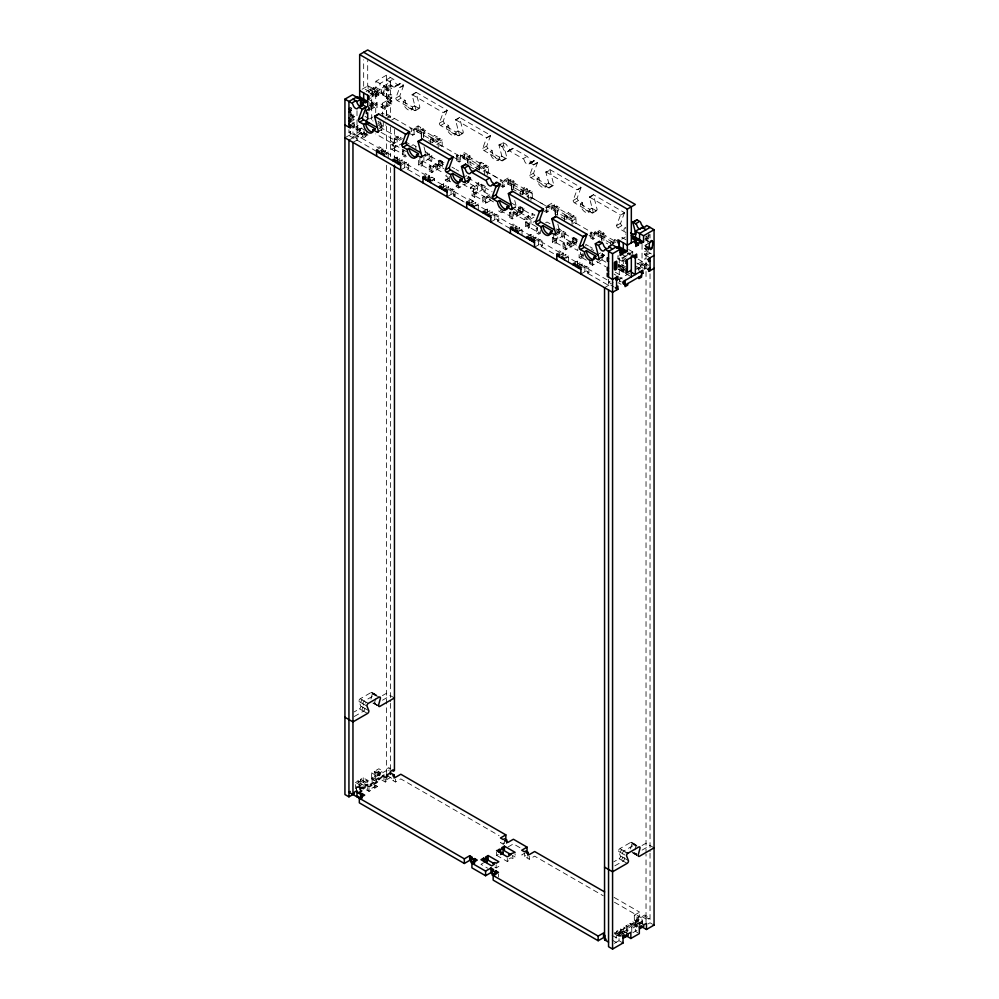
<?xml version="1.0" encoding="UTF-8"?>
<svg xmlns="http://www.w3.org/2000/svg" width="999" height="999" viewBox="0 0 999 999"><rect width="100%" height="100%" fill="white"/><g stroke="black" fill="none" stroke-linecap="round" stroke-linejoin="round"><path stroke-width="0.75" stroke-dasharray="5 3.75" d="M351.011 117.432A1.424 0.824 -60 0 1 350.949 117.058L350.949 110.614M511.775 189.673L511.775 187.35M522.702 193.656L522.702 194.817L513.786 189.673A1.424 0.824 0 0 0 511.613 189.785M527.385 189.023L523.376 191.346L523.376 192.882L527.385 190.572L527.385 189.023L524.712 187.475L524.712 189.023L522.702 190.185A1.424 0.824 0 0 1 522.702 191.346L522.702 194.817L522.702 190.185L513.786 185.027A1.424 0.824 0 0 0 511.775 185.027A1.424 0.824 0 0 0 511.775 186.189M625.973 267.058L621.952 264.747L621.965 270.916L624.637 269.38M386.413 89.947L388.249 88.337L388.411 95.417A1.424 0.824 -60 0 1 387.412 97.153A1.424 0.824 -60 0 1 386.413 96.578M646.028 239.835L647.027 238.286L648.738 238.736M370.929 699.05L372.352 693.756A1.898 1.099 -60 0 0 371.079 692.507L360.252 698.751A1.898 1.099 -60 0 0 358.978 701.485L360.764 706.031A1.898 1.099 -60 0 1 359.503 708.84L354.208 711.9M375.661 698.726L374.588 702.697L378.097 704.72M630.544 848.938L631.98 843.643A1.898 1.099 -60 0 0 630.694 842.394L619.88 848.638A1.898 1.099 -60 0 0 618.593 851.373L620.379 855.931A1.898 1.099 -60 0 1 619.13 858.728L613.823 861.787M634.914 849.937L635.988 845.966A1.898 1.099 -60 0 0 634.715 844.717L623.888 850.961A1.898 1.099 -60 0 0 622.614 853.683L624.4 858.241A1.898 1.099 -60 0 1 623.139 861.051L613.861 866.408M414.56 110.489A1.898 1.099 60 0 0 415.896 109.715L412.1 94.98A1.861 1.074 60 0 1 412.063 94.63L416.084 92.308A1.861 1.074 60 0 0 416.108 92.657L419.905 107.392L414.56 110.489L397.152 100.437A1.898 1.099 60 0 1 395.816 98.114L399.588 87.862A1.936 1.111 60 0 0 399.637 87.45L403.658 85.14L400.836 83.504A1.898 1.099 60 0 0 399.575 83.804A3.784 2.185 60 0 1 397.053 84.415A3.784 2.185 60 0 1 394.53 80.894A1.898 1.099 60 0 0 393.269 79.133L386.413 75.2L375.924 81.256L375.924 87.437L373.251 88.973L373.251 87.437L366.096 91.571M403.658 85.14A1.936 1.111 60 0 1 403.608 85.552L399.837 95.804A1.898 1.099 60 0 0 401.173 98.127L405.182 100.437A6.618 3.821 60 0 0 409.865 108.554A6.618 3.821 60 0 0 414.548 105.844L418.569 108.167A1.898 1.099 60 0 0 419.905 107.392M458.029 135.589A1.898 1.099 60 0 0 459.365 134.815L455.569 120.08A1.861 1.074 60 0 1 455.532 119.73L459.552 117.407A1.861 1.074 60 0 0 459.577 117.757L463.374 132.492L458.029 135.589L440.621 125.537A1.898 1.086 60 0 1 439.285 123.227L443.057 112.962A1.886 1.086 60 0 0 443.119 112.55L447.127 110.24L416.084 92.308M447.127 110.24A1.886 1.086 60 0 1 447.077 110.639L443.306 120.904A1.898 1.086 60 0 0 444.642 123.227L448.651 125.537A6.618 3.821 60 0 0 453.334 133.654A6.618 3.821 60 0 0 458.029 130.944L462.038 133.267A1.898 1.099 60 0 0 463.374 132.492M537.487 162.4L533.466 164.723A1.936 1.111 60 0 1 533.416 165.122L529.645 175.387A1.898 1.099 60 0 0 530.981 177.71L548.376 187.75A1.898 1.099 60 0 0 549.712 186.975L545.929 172.24A1.861 1.074 60 0 1 545.891 171.89L549.9 169.568A1.861 1.074 60 0 0 549.937 169.93L553.733 184.653A1.898 1.099 60 0 1 552.397 185.427L548.376 183.117A6.618 3.821 60 0 1 543.693 185.814A6.618 3.821 60 0 1 539.01 177.71L534.989 175.387A1.898 1.099 60 0 1 533.653 173.064L537.425 162.812A1.936 1.111 60 0 0 537.487 162.4L534.665 160.764A1.898 1.099 60 0 0 533.404 161.076A3.784 2.185 60 0 1 530.869 161.676A3.784 2.185 60 0 1 528.346 158.154A1.898 1.099 60 0 0 527.085 156.393L513.411 148.501A1.898 1.099 60 0 0 512.15 148.801A3.784 2.185 60 0 1 509.627 149.413A3.784 2.185 60 0 1 507.105 145.891A1.898 1.099 60 0 0 505.844 144.131L503.021 142.507L499.013 144.818A1.873 1.086 60 0 0 499.063 145.292L502.834 159.902A1.898 1.086 60 0 1 501.498 160.677L484.103 150.637A1.898 1.099 60 0 1 482.754 148.314L486.525 138.062A1.886 1.086 60 0 0 486.588 137.65L490.596 135.327L459.552 117.407M490.596 135.327A1.886 1.086 60 0 1 490.546 135.739L486.775 146.004A1.898 1.099 60 0 0 488.111 148.327L492.132 150.637A6.618 3.821 60 0 0 496.815 158.754A6.618 3.821 60 0 0 501.498 156.044L505.506 158.366A1.898 1.086 60 0 0 506.843 157.592L503.084 142.982A1.873 1.086 60 0 1 503.021 142.507M591.845 212.849A1.898 1.099 60 0 0 593.181 212.075L589.398 197.34A1.861 1.074 60 0 1 589.36 196.99L593.381 194.668A1.861 1.074 60 0 0 593.406 195.017L597.202 209.753L591.845 212.849L574.45 202.797A1.898 1.086 60 0 1 573.114 200.487L576.885 190.222A1.886 1.086 60 0 0 576.935 189.81L580.956 187.5L549.9 169.568M580.956 187.5A1.886 1.086 60 0 1 580.894 187.912L577.122 198.164A1.898 1.086 60 0 0 578.471 200.487L582.479 202.797A6.618 3.821 60 0 0 587.162 210.914A6.618 3.821 60 0 0 591.845 208.204L595.866 210.527A1.898 1.099 60 0 0 597.202 209.753M625.948 232.53L617.919 227.897A1.898 1.099 60 0 1 616.583 225.587L620.354 215.322A1.886 1.086 60 0 0 620.404 214.91L624.425 212.6L593.381 194.668M624.425 212.6A1.886 1.086 60 0 1 624.363 212.999L620.604 223.264A1.898 1.099 60 0 0 621.94 225.587L625.948 227.897L623.938 229.058A6.631 3.834 60 0 0 625.674 234.253M395.179 86.726L399.2 84.403M529.008 163.986L533.016 161.676M362.075 89.248L368.119 85.764L376.148 90.397L376.148 96.578L368.119 91.945L368.119 85.764M368.119 91.945L370.791 90.397L378.821 95.03L378.821 93.481L381.281 92.07L381.281 93.619L373.251 88.973M392.257 79.72L389.248 81.456A1.898 1.099 60 0 1 390.509 83.217A3.784 2.185 60 0 0 393.032 86.726A3.784 2.185 60 0 0 395.554 86.126A1.898 1.099 60 0 1 396.815 85.827L399.637 87.45M370.105 93.881L377.26 89.748L377.26 91.296L379.945 89.748L379.945 83.566L390.447 77.51L390.459 117.67L382.392 113.062L381.056 113.836M370.367 95.28L377.06 91.421L377.06 94.505L370.367 98.364M371.703 104.296L371.703 96.054L375.724 93.731L377.06 94.505M391.783 85.489L390.447 84.715L386.426 87.038L387.762 87.812L391.783 85.489L391.783 88.586L387.762 90.897L382.417 87.812L384.415 86.651L388.436 88.973L390.447 87.812L391.783 88.586M376.148 96.578L378.821 95.03M381.281 93.619L383.953 92.07L383.953 85.889L390.459 82.13L386.426 79.82L386.451 115.36L385.077 116.146M395.754 85.827L399.762 83.516M397.827 85.252L400.836 83.504M400.587 87.288L403.596 85.552M369.031 105.832L375.724 101.973L377.06 102.747L377.06 107.38L375.724 108.154L369.031 104.296L373.052 101.973L373.052 108.154L370.367 106.606L377.06 102.747M350.274 118.981L354.295 116.671L354.295 119.755L350.274 122.078M391.783 95.017L390.447 94.243L388.436 95.405L384.415 93.094L382.417 94.243A1.424 0.824 -60 0 0 383.404 94.843A1.424 0.824 -60 0 0 384.403 93.094C387.462 80.42 379.071 87.363 382.392 94.256L387.762 97.34L391.783 95.017L391.783 98.114L387.762 100.424L386.426 99.663L390.447 97.34L391.783 98.114M367.694 109.703L377.06 104.296L369.031 99.65M370.367 109.703L377.06 105.832L369.031 101.199M386.413 115.372L386.413 108.679L385.077 109.453L381.056 107.143L381.056 104.046L386.426 100.949M395.816 98.127L399.325 96.091M350.274 124.912L354.295 122.59L352.959 121.816M381.056 107.143L382.392 106.369L386.413 108.679M391.783 100.949L390.447 100.175L386.426 102.485L387.762 103.259L391.783 100.949L391.783 104.033L387.762 106.356L382.417 103.259L382.417 116.134L386.426 113.824M381.056 104.046L385.077 106.369L390.422 103.272M397.664 100.15L401.173 98.127M350.274 127.997L354.295 125.674M352.959 127.997L354.295 127.223L354.295 122.59M366.795 131.344L366.795 135.976L356.081 129.795L356.081 126.698L362.412 123.052M370.117 118.606L372.739 117.083M412.125 95.105L415.134 93.369M379.27 152.984L383.291 150.662L383.291 149.113L379.283 146.791L377.947 147.565L350.274 131.606L348.938 132.38L357.005 136.988L358.341 136.214L358.341 139.311L350.274 134.69L344.93 137.787M414.56 105.857L412.55 107.005A6.618 3.821 60 0 1 407.867 109.715A6.618 3.821 60 0 1 403.171 101.598L405.182 100.437M356.081 129.795L357.43 129.021L368.132 135.202L364.111 137.525L362.774 136.751L352.959 142.42M357.43 130.569L362.649 127.547M365.459 130.569L357.43 125.936L357.43 132.118L360.102 130.569M379.295 121.029L377.947 121.816L381.98 124.113L383.316 123.339M348.938 140.097L354.333 136.988L354.333 133.903L352.959 134.69L352.959 111.913M356.98 135.464L362.774 132.118L362.774 136.751M385.114 119.218L390.434 116.146M364.111 132.879L361.438 134.428L361.463 131.331L360.102 132.118L360.115 129.008M364.136 134.415L365.472 133.641L365.459 136.751L357.43 132.118M391.783 120.005L394.443 118.469M411.176 110.04L413.186 108.879M379.283 128.759L381.955 127.223L381.98 124.113M377.947 123.352L383.291 126.448L385.976 124.9M378.396 131.356L381.918 129.333M381.019 130.482L382.03 129.907M415.497 110.577L419.518 108.267M410.065 129.021L411.401 128.247L411.401 132.879L414.086 134.428L414.086 128.247L418.106 125.924L420.779 127.472L420.779 129.021L416.758 131.331L416.758 129.795L420.779 127.472M398.476 136.226L390.447 140.859L393.119 142.407L401.148 137.775L398.476 136.226L398.476 137.775L390.447 142.407L375.724 133.903M376.598 149.887L380.607 147.565M444.056 112.388L447.077 110.639M379.27 151.436L383.291 149.113M406.506 151.686L395.779 145.504L395.779 150.15L394.443 150.924L391.758 149.375L391.758 144.743L402.472 138.561M381.506 152.722L385.514 150.399L388.199 151.948L388.199 158.129M423.002 128.759L423.002 130.307L418.993 132.617L418.993 131.081L423.002 128.759L425.686 130.307L425.686 131.856L423.676 133.004A1.424 0.824 0 0 0 421.665 133.017A1.424 0.824 0 0 0 421.665 134.178M410.065 133.654L412.737 135.202L418.106 132.105M395.779 145.504L394.443 146.279L391.758 144.743M381.506 154.271L385.514 151.948L385.514 150.399M391.758 149.375L402.472 143.194M384.178 154.271L388.199 151.948M421.665 138.811L421.665 132.617L425.686 130.307M439.285 123.227L442.807 121.191M441.133 125.25L444.642 123.227M455.594 120.205L458.603 118.456M402.472 150.924L403.808 150.15L403.808 154.783L402.472 155.557L402.472 150.924L405.144 152.46L405.144 157.105L402.472 155.557M411.838 145.504L413.174 144.743L417.207 147.04M458.029 130.944L456.019 132.105A6.618 3.821 60 0 1 452.21 135.227A6.618 3.821 60 0 1 446.978 128.883L446.828 128.297A6.593 3.809 60 0 1 446.653 126.698L448.651 125.537M393.107 159.415L397.115 157.105L399.787 158.641L399.787 160.19L395.779 162.512M430.594 143.956L430.594 137.775L434.602 135.452L437.287 137L437.287 138.549L433.266 140.859L433.266 139.323L437.287 137M395.779 160.964L399.787 158.641M398.002 162.25L402.023 159.927L404.695 161.476L404.695 167.657L423.027 178.234M439.51 138.287L439.51 139.835L435.502 142.145L435.502 140.609L439.51 138.287L442.182 139.835L442.182 146.016L438.174 148.327L438.174 142.145L442.182 139.835M400.686 163.799L404.695 161.476M402.035 164.56L406.044 162.25L408.728 163.786L408.728 168.431L407.38 169.193L407.38 164.56L408.728 163.786M436.825 144.48L442.182 141.383L418.094 127.472L412.737 130.569L412.737 135.202M454.645 135.14L456.655 133.978M439.498 146.016L440.846 145.242M421.878 156.456L425.387 154.433M425.237 154.77L427.909 153.222L427.909 159.403L443.968 168.681M424.488 155.582L425.499 155.007M458.966 135.677L462.987 133.354M400.686 169.98L406.044 166.883L406.044 162.25M425.212 156.331L429.233 154.008L431.905 155.557L431.905 160.19L430.569 160.964L430.569 156.331L431.905 155.557M422.54 160.964L422.54 165.597L421.203 166.371L418.531 164.823L418.531 160.19L421.203 161.738L422.54 160.964L443.968 173.314M418.531 164.823L429.233 158.641L431.905 160.19M429.233 166.371L430.569 165.597L430.569 170.23L429.233 171.004L429.233 166.371L431.905 167.919L442.619 161.738L442.619 166.371L431.905 172.552L429.233 171.004M430.569 156.331L438.598 160.964L439.935 160.19L443.968 162.5L443.968 164.036L435.939 168.681L435.939 167.133L443.968 162.5M419.88 157.867L419.88 164.048L433.266 171.766L433.266 165.584L441.296 160.951L441.296 167.133M487.537 137.475L490.546 135.739M456.456 155.807L457.792 155.032L457.792 159.665L456.456 160.439L456.456 155.807L459.128 157.355L464.485 154.258L488.573 168.169L483.216 171.254M422.989 176.673L426.998 174.35M453.921 157.417L460.477 161.214L460.477 155.032L464.498 152.71L467.17 154.258L467.17 155.807L463.149 158.117L463.149 156.568L467.17 154.258M425.661 178.222L429.682 175.899L425.674 173.576L424.338 174.35L407.38 164.56M425.661 179.758L429.682 177.447L431.905 178.734L431.905 177.185L434.59 178.734L434.59 184.915M427.897 179.508L431.905 177.185M469.405 155.544L469.405 157.093L465.384 159.403L465.384 157.867L469.405 155.544L472.077 157.093L472.077 158.629L470.067 159.79A1.424 0.824 0 0 0 468.056 159.803A1.424 0.824 0 0 0 468.056 160.951M456.456 160.439L459.128 161.988L464.498 158.891L464.498 152.71M482.754 148.314L486.276 146.291M430.569 181.056L434.59 178.734M465.384 157.867L468.056 159.403L472.077 157.093M484.602 150.35L488.111 148.314M499.063 145.292L502.072 143.556M492.132 150.637L490.122 151.798L499.488 157.205L501.498 156.044M499.013 144.818L501.835 146.453L504.845 144.718M449.3 176.411L449.3 181.056L447.964 181.818L447.964 177.185L445.292 175.637L445.292 180.282L450.661 177.173M439.498 186.201L443.506 183.878L446.178 185.427L446.178 186.975M476.985 170.742L476.985 164.56L480.994 162.238L483.678 163.786L483.678 165.335L479.657 167.645L479.657 166.109L483.678 163.786M442.17 187.75L446.178 185.427M508.329 150.824L512.337 148.514M507.767 151.723L512.412 149.088M465.359 176.411L466.708 175.637M444.405 189.036L448.414 186.713L451.086 188.262L451.086 194.443L464.173 201.998M485.901 165.072L485.901 166.621L481.893 168.931L481.893 167.395L485.901 165.072L488.586 166.621L488.573 172.802L484.565 175.112L484.565 168.931L488.586 166.621M498.114 160.24L500.124 159.078M466.708 178.734L469.38 177.185L469.38 181.818L458.678 187.999L455.994 186.463L455.994 181.818M447.077 190.584L451.086 188.262M455.994 186.463L457.33 185.689L457.33 181.056M490.809 200.349L485.439 203.459L482.767 201.91L482.767 197.278L485.439 198.826L490.796 195.729L481.443 190.31L481.443 184.128L478.771 182.58L478.771 184.128L470.741 179.495L470.741 177.947L466.72 180.27L469.38 181.818M449.762 190.572L452.435 189.023L455.119 190.572L455.119 195.205L453.771 195.979L466.745 203.484M465.347 181.556L468.856 179.52M501.498 160.677L506.843 157.592M466.958 181.256L468.968 180.107M502.447 160.777L506.456 158.454M470.741 179.495L466.72 181.818L474.75 186.451L474.75 184.902L477.435 186.451L477.435 192.632M453.771 195.979L453.771 191.346L455.119 190.572M485.889 172.802L487.237 172.028L501.523 180.27L500.174 181.044L502.859 182.58L508.204 179.495L532.292 193.406L526.948 196.491L529.62 198.039L530.956 197.265L545.229 205.507L543.881 206.281L546.565 207.829L551.91 204.745L575.998 218.644L570.654 221.741L573.326 223.277L574.662 222.515M447.077 196.766L452.435 193.669L452.435 189.023M478.771 184.128L470.741 188.761L470.741 187.225L478.771 182.58M501.835 146.453A1.898 1.099 60 0 1 503.096 148.214A3.784 2.185 60 0 0 505.619 151.723A3.784 2.185 60 0 0 508.141 151.124A1.898 1.099 60 0 1 509.403 150.824L523.076 158.716L526.086 156.98M470.741 187.225L473.414 188.761L481.443 184.128M493.494 201.898L476.073 191.87L476.073 196.503L474.737 197.278L472.052 195.729L472.052 191.096L482.767 184.915L485.439 186.463L485.439 191.096L484.103 191.87L484.103 187.238L485.439 186.463M472.052 191.096L474.737 192.645L476.073 191.87M472.052 195.729L482.767 189.548L485.439 191.096M529.57 163.087L533.591 160.777M531.643 162.512L534.665 160.764M466.708 201.91L470.716 199.6M501.573 184.94L504.195 186.451L504.195 180.27L508.204 177.947L510.889 179.495L510.889 181.044L506.868 183.354L506.868 181.818L510.889 179.495M534.415 164.548L537.425 162.812M469.38 203.459L473.401 201.136L473.401 202.685L469.38 205.007M482.767 197.278L484.103 196.503L484.103 201.136L482.767 201.91M471.615 204.745L475.624 202.422L478.296 203.971L478.296 210.152M513.111 180.782L513.111 182.33L509.103 184.64L509.103 183.104L513.111 180.782L515.796 182.33L515.796 183.878L513.786 185.027L513.786 189.673M473.414 188.761L473.414 194.942L486.8 202.672L486.8 196.491L490.809 194.168M500.174 185.677L502.859 187.225L508.204 184.128L508.204 177.947M474.288 206.293L478.296 203.971M509.103 183.104L511.775 184.64L515.796 182.33M486.8 196.491L489.473 198.039L493.494 195.717M529.645 175.387L533.154 173.364M493.494 197.265L489.473 199.588L489.473 198.039M531.48 177.41L534.989 175.387M545.941 172.365L548.963 170.629M548.376 183.117L546.366 184.278A6.618 3.821 60 0 1 541.683 186.975A6.618 3.821 60 0 1 537 178.858L539.01 177.71M483.204 211.438L487.225 209.128L489.897 210.664L489.897 212.213M520.704 195.979L520.704 189.798L524.712 187.475M485.889 212.987L489.897 210.664M488.111 214.273L492.132 211.95L494.805 213.499L494.805 219.68L510.464 228.709M529.62 190.31L529.62 191.858L525.611 194.181L525.611 192.632L529.62 190.31L532.292 191.858L532.292 198.039L528.284 200.362L528.284 194.181L532.292 191.858M490.796 215.821L494.805 213.499M493.469 215.821L496.141 214.273L498.826 215.821L498.826 220.454L497.477 221.229L497.477 216.596L498.826 215.821M545.004 187.3L547.002 186.151M502.834 211.95L501.498 212.725L498.826 211.189L498.826 206.543M512.225 208.616L515.734 206.593M548.376 187.75L553.733 184.653M514.348 208.042L515.846 207.168M549.325 187.837L553.334 185.527M490.796 222.003L496.141 218.906L496.141 214.273M509.527 212.725L510.864 211.95L510.864 216.596L509.527 217.37L509.527 212.725L512.2 214.273L522.914 208.092L522.914 212.725L512.2 218.906L509.527 217.37M510.864 202.685L518.893 207.317L520.229 206.543L524.263 208.853L524.263 210.402L516.233 215.035L516.233 213.486L524.263 208.853M500.174 210.402L513.561 218.132L513.561 211.95L521.59 207.305L521.59 213.486M524.263 218.132L532.292 213.486L534.977 215.035L526.948 219.668L524.263 218.132L524.263 219.668L509.552 211.176M510.414 227.148L514.435 224.837M545.292 210.177L547.914 211.688L547.914 205.507L551.923 203.184L554.595 204.733L554.595 206.281L550.586 208.591L550.586 207.055L554.595 204.733M524.263 219.668L532.292 215.035L532.292 213.486M577.884 189.648L580.894 187.912M513.099 228.696L517.107 226.373L513.111 224.051L511.763 224.825L497.477 216.596M536.313 226.623L529.595 222.777L529.595 227.41L528.259 228.184L525.586 226.636L525.586 222.003L536.288 215.821M513.099 230.245L517.107 227.922L517.107 226.373M515.322 229.982L519.343 227.672L522.015 229.208L522.015 235.389M556.83 206.019L556.83 207.567L552.822 209.89L552.822 208.341L556.83 206.019L559.502 207.567L559.502 209.116L557.504 210.277A1.424 0.824 0 0 0 555.481 210.277A1.424 0.824 0 0 0 555.481 211.438M543.881 210.926L546.565 212.462L551.923 209.365L551.923 203.184M525.586 222.003L528.259 223.551L529.595 222.777M525.586 226.636L536.288 220.454M518.006 231.531L522.015 229.208M555.481 216.071L555.494 209.89L559.502 207.567M573.114 200.487L576.623 198.451M574.949 202.51L578.471 200.487M589.422 197.465L592.432 195.729M536.288 228.184L537.624 227.41L537.624 232.043L536.288 232.817L536.288 228.184L538.973 229.733L538.973 234.365L536.288 232.817M545.654 222.777L547.002 222.003L551.036 224.3M591.845 208.217L589.847 209.365A6.618 3.821 60 0 1 586.038 212.487A6.618 3.821 60 0 1 580.806 206.144L580.656 205.557A6.593 3.809 60 0 1 580.469 203.958L582.479 202.797M526.923 236.676L530.944 234.365L533.616 235.901L533.616 237.45L529.595 239.772M564.41 221.216L564.41 215.035L568.431 212.712L571.103 214.261L571.103 215.809L567.095 218.132L567.095 216.583L571.103 214.261M529.595 238.224L533.616 235.901M531.83 239.51L535.851 237.2L538.523 238.736L538.523 244.917L556.855 255.494M573.339 215.547L573.339 217.095L569.318 219.418L569.318 217.869L573.339 215.547L576.011 217.095L575.998 223.277L572.002 225.599L572.002 219.418L576.011 217.095M534.502 241.059L538.523 238.736M537.2 241.059L539.872 239.51L542.544 241.059L542.544 245.692L541.208 246.466L541.208 241.82L542.544 241.059M556.381 230.482L559.065 228.946L561.738 230.482L561.738 236.663L576.46 245.167M588.473 212.4L590.471 211.239M556.381 232.03L559.065 230.482L559.065 228.946M555.694 233.716L559.215 231.693M561.738 230.482L557.729 232.804L557.729 238.986M558.316 232.842L559.315 232.268M592.794 212.937L596.815 210.627M534.502 247.24L539.872 244.143L539.872 239.51M577.797 249.026L577.797 250.574L556.368 238.224L556.368 242.857L555.032 243.631L552.347 242.083L552.347 237.45L563.061 231.268L565.734 232.817L565.734 237.45L564.398 238.224L564.398 233.591L565.734 232.817M552.347 237.45L555.032 238.998L556.368 238.224M552.347 242.083L563.061 235.901L565.734 237.45M563.061 243.631L564.398 242.857L564.398 247.502L563.061 248.264L563.061 243.631L565.734 245.18L576.435 238.998L576.435 243.631L565.734 249.812L563.061 248.264M564.398 233.591L572.427 238.224L573.763 237.45L577.797 239.76L577.797 241.308L569.767 245.941L569.767 244.393L577.797 239.76M553.708 235.127L553.708 241.308L567.095 249.026L567.095 242.844L575.124 238.212L575.124 244.393M621.353 214.748L624.363 212.999M590.272 233.067L591.62 232.292L591.62 236.938L590.272 237.7L590.272 233.067L592.956 234.615L598.301 231.518L615.709 241.571M556.818 253.933L560.826 251.623L560.826 254.708M589.01 235.427L594.305 238.474L594.305 232.292L598.314 229.97L600.998 231.518L600.998 233.067L596.977 235.377L596.977 233.841L600.998 231.518M559.49 255.482L563.498 253.159L559.502 250.836L558.154 251.611L541.208 241.82M561.713 256.768L565.734 254.445L568.406 255.994L568.406 262.175M603.221 232.804L603.221 234.353L599.213 236.663L599.213 235.127L603.221 232.804L605.906 234.353L605.906 235.901L603.896 237.05A1.424 0.824 0 0 0 601.873 237.063A1.424 0.824 0 0 0 601.873 238.224M590.272 237.7L592.956 239.248L598.314 236.151L598.314 229.97M616.583 225.587L620.092 223.551M564.398 258.316L568.406 255.994M599.213 235.127L601.885 236.663L605.906 234.353M618.418 227.61L621.94 225.587M581.793 254.445L583.129 253.684L583.129 258.316L581.793 259.091L579.12 257.542L579.12 252.909L581.793 254.445L581.793 259.091M579.12 257.542L584.49 254.445M573.314 263.461L577.335 261.151L580.007 262.687L580.007 264.236L575.998 266.558M610.801 246.453L610.801 241.82L614.822 239.498L617.494 241.046M612.599 243.469A1.424 0.824 0 0 0 612.799 242.208L614.822 241.046L614.822 239.498M575.998 265.01L580.007 262.687M616.158 241.82L613.486 243.369L610.801 241.82M621.703 239.136L625.324 237.05M599.188 253.684L600.524 252.909M578.221 266.296L582.242 263.986L584.914 265.522L584.914 271.703L609.989 286.176M578.221 267.844L582.242 265.522L582.242 263.986M600.524 255.994L603.209 254.445L603.209 259.091L599.188 261.401M580.906 267.844L584.914 265.522M589.822 259.091L589.822 263.724L591.158 262.949M600.549 257.53L604.557 255.207L604.557 256.755L601.885 258.304M583.591 267.832L586.263 266.296L588.935 267.832L588.935 272.477L587.599 273.251L587.599 268.606L588.935 267.832M599.163 258.816L602.684 256.793M601.785 257.942L602.784 257.367M589.822 263.724L592.494 265.272L597.877 262.163M580.906 274.026L586.263 270.929L586.263 266.296M646.041 236.925L650.062 234.603M644.705 239.248L648.726 236.925L650.062 237.7M625.973 260.364L617.944 255.732L617.944 258.816L619.28 258.042L627.31 262.675M648.726 248.002L646.041 249.55L644.705 248.776L644.705 245.679L648.726 243.369M644.705 248.776L648.726 246.453M627.31 269.38L619.28 264.735L617.944 265.509L625.973 270.155M621.952 264.747L617.944 267.058L624.637 270.916M644.705 251.611L648.726 249.288L648.726 252.385L644.705 254.695L644.705 251.611L646.041 252.385L648.726 250.836M623.301 265.509L617.944 268.606L625.973 273.239M623.301 267.058L617.944 270.155L619.28 270.916L623.301 268.606M650.037 253.159L644.692 256.256L644.692 259.34L646.028 258.566M615.272 272.215L619.28 274.525L623.301 272.215L623.301 260.364L621.965 261.139L621.965 258.042L632.667 251.86L632.667 254.957M637.387 264.073L642.02 261.401M643.393 268.331L640.709 266.795L640.709 263.699L642.057 262.924L648.701 266.808L644.692 269.131L644.692 266.034L646.066 265.247M604.545 287.675L613.211 282.667M629.632 273.189L619.717 278.908L619.717 282.005L623.738 284.315M636.375 269.293L646.028 263.724M621.078 281.219L619.717 282.005L619.742 278.896L623.738 281.231M354.245 716.52L363.524 711.163A1.898 1.099 -60 0 0 364.772 708.353L362.987 703.796A1.898 1.099 -60 0 1 364.273 701.073L375.087 694.817L378.609 696.852M382.43 695.604L386.413 693.306L394.443 697.951M382.467 700.224L390.422 695.629M356.406 789.048L355.407 788.473L355.407 782.292L358.079 780.743L362.1 783.066L362.1 784.615L358.079 782.292L358.079 780.743M360.539 779.332L364.548 781.643L364.548 783.191L360.539 780.881L360.539 779.332L363.211 777.784L367.232 780.107L367.232 783.191M364.423 783.266L371.665 779.083L371.665 772.901L374.35 771.353L378.359 773.676L378.359 775.224L374.35 772.901L374.35 771.353M376.148 770.316L378.821 768.768L382.842 771.091L380.169 772.639L376.148 770.316L376.148 771.865L380.169 774.175L380.169 772.639M358.079 782.292L360.539 780.881M374.35 772.901L376.148 771.865M356.518 792.469L356.518 786.288L359.203 784.739L359.203 786.288M355.407 782.292L359.415 784.615L363.673 782.155M364.548 781.643L367.232 780.107M372.14 783.453L372.14 777.272L374.812 775.724L374.812 777.272M371.665 772.901L375.686 775.224L379.945 772.764M356.518 787.824L363.673 783.691M380.719 773.863L372.14 778.82L374.812 780.356M382.617 772.764L386.413 770.579L388.411 771.727M390.422 768.256L389.086 769.03L389.086 767.482L386.413 769.03L389.086 770.579M376.148 785.763L367.694 790.646L367.694 787.562M390.422 777.522L383.953 781.255L383.953 776.623M366.358 789.872L369.031 791.42L371.703 789.872L370.367 789.11M373.476 787.312L374.812 788.086L377.485 786.538L377.485 783.453M381.943 780.107L385.289 782.03L387.974 780.494L386.638 779.72M387.412 775.786L394.13 779.67L392.782 780.431L395.467 781.98L400.811 778.895L499.1 835.626M503.146 844.155L504.483 843.381L504.483 840.296L500.474 842.607L503.146 844.155L503.146 841.058M508.041 846.977L513.399 843.893L520.854 848.201M483.653 862.774L480.981 864.322L487.674 868.181M496.59 852.209L496.59 855.306L499.263 853.758M494.83 867.144L496.166 867.919L498.838 866.37M496.59 855.306L507.292 861.488L509.977 859.939L508.641 859.165L511.088 857.754L512.425 858.528L515.097 856.98L515.097 853.883M525.736 852.559L521.715 854.869L524.388 856.418L525.736 855.644M527.947 856.93L526.61 857.704L529.283 859.24L534.64 856.155L603.296 895.791M642.045 845.491L646.028 843.193L654.058 847.839M642.082 850.112L650.037 845.516M634.303 915.234L639.647 912.149L639.647 916.782L634.303 919.867L634.303 915.234L636.975 916.782L638.311 916.008L638.311 920.641L643.019 923.363M620.616 928.945L620.616 935.126L616.608 932.816L616.608 931.268L620.616 928.945L621.965 929.719L625.062 927.934L625.062 932.567L623.726 931.792L623.726 927.159L626.398 925.611L631.755 928.708L642.007 922.776L642.007 916.595L644.692 915.059L650.037 918.143L648.701 918.918L644.692 916.595L644.692 915.059M612.125 935.401L616.146 937.724L627.734 931.018L627.734 924.837L630.419 923.301L634.427 925.611L634.427 927.159L630.419 924.837L630.419 923.301M636.975 916.782L636.887 925.748L632.866 923.426L632.866 921.877L636.887 919.567L638.224 920.329L642.007 918.143L614.073 902.01M614.797 933.853L618.818 936.175L618.818 934.627L614.797 932.304L614.797 933.853L616.608 932.816M630.419 924.837L632.866 923.426M644.692 916.595L646.028 915.833L646.028 854.02M638.311 920.641L636.975 921.415L634.303 919.867M623.726 931.792L626.848 929.994L630.856 932.304M627.734 924.837L631.755 927.159L639.56 922.651L635.539 920.329L635.539 926.51M639.785 924.063L639.785 922.527L642.457 920.978L646.478 923.301M642.007 916.595L646.028 918.918L648.701 917.369L648.701 918.918M614.36 943.381L620.916 939.597M632.891 932.691L636.962 930.331M648.064 923.925L650.037 922.776L652.047 923.938M412.063 94.63L443.119 112.55M455.532 119.73L486.588 137.65M533.466 164.723L530.644 163.087A1.898 1.099 60 0 0 529.383 163.386A3.784 2.185 60 0 1 526.86 163.998A3.784 2.185 60 0 1 524.338 160.477A1.898 1.099 60 0 0 523.076 158.716M545.891 171.89L576.935 189.81M589.36 196.99L620.404 214.91M375.924 81.256L388.249 88.337M646.041 240.022L648.726 241.558M403.184 101.598L412.55 107.005M446.653 126.698L456.019 132.105M537 178.858L546.366 184.278M580.469 203.958L589.847 209.365M375.924 87.437L383.953 92.07M373.251 87.437L381.281 92.07M644.705 245.679L650.062 248.776M377.06 91.421L367.694 86.001L367.694 60.464M382.692 94.905L386.7 97.228M646.316 247.115L648.326 248.276M378.821 93.481L370.791 88.849L370.791 90.397M391.783 104.033L386.413 100.961L386.413 75.2M648.726 252.385L651.398 253.921M625.973 239.76L621.965 237.437L621.965 240.534M371.703 96.054L373.052 96.828L373.052 93.731L363.673 88.324L363.673 59.778M644.705 254.695L648.726 257.018M628.646 249.55L636.675 254.183M423.663 136.488L423.663 133.017L432.592 138.162L434.602 137L434.602 135.452M557.492 213.749L557.492 210.277L566.421 215.422L568.431 214.261L568.431 212.712M612.812 242.208L603.883 237.063L603.896 241.696L607.717 243.893M414.086 128.247L416.758 129.795M418.993 131.081L421.665 132.617M430.594 137.775L433.266 139.323M435.502 140.609L438.174 142.145M460.477 155.032L463.149 156.568M476.985 164.56L479.657 166.109M481.893 167.395L484.565 168.931M504.195 180.27L506.868 181.818M520.704 189.798L523.376 191.346M525.611 192.632L528.284 194.181M547.914 205.507L550.586 207.055M552.822 208.341L555.494 209.89M564.41 215.035L567.095 216.583M569.318 217.869L572.002 219.418M594.305 232.292L596.977 233.841M369.031 102.747L377.06 107.38M628.646 252.635L631.331 254.183M386.413 113.836L611.688 243.881M627.609 253.072L630.319 254.633M638.086 259.128L648.701 265.272M629.994 254.957L627.31 253.409L627.31 256.406M428.771 140.597L432.592 142.795L432.592 138.162A1.424 0.824 0 0 1 432.592 139.323A1.424 0.824 0 0 1 430.581 139.323M479.283 169.842A1.424 0.824 0 0 0 478.983 169.58L470.067 164.423L470.067 159.79L478.996 164.947L480.994 163.786L480.994 162.238M640.709 263.699L647.364 267.582M469.33 166.321L475.699 170.005M622.365 254.683L626.298 256.955M636.775 263.012L646.103 268.381M623.301 257.267L625.973 258.816M636.238 266.283L642.919 270.155M636.226 267.832L638.898 269.38M617.944 258.816L625.973 263.449M350.649 107.58L351.785 108.242M348.938 107.13L351.611 108.679M365.022 116.396L373.052 121.029M427.909 153.222L425.237 151.686L425.237 153.222M451.998 167.133L454.682 168.681M455.994 169.468L458.678 171.004M470.741 177.947L468.056 176.398L468.056 182.58M588.498 245.941L585.826 244.393L585.826 245.941M589.822 246.728L592.494 248.264M604.557 255.207L601.885 253.671L601.885 256.755M377.947 124.9L381.955 127.223M379.732 126.96L398.476 137.775M405.144 141.646L409.153 143.968M484.103 187.238L492.132 191.87M524.263 210.402L532.292 215.035M556.381 228.946L559.065 230.482M591.158 249.038L593.831 250.587M617.944 264.485L624.637 268.344M394.455 138.549L397.14 140.085L397.14 146.266M442.619 166.371L437.287 163.274L437.287 169.455M522.914 212.725L517.582 209.628L517.582 215.809M576.435 243.631L571.103 240.534L571.103 246.716M350.274 114.348L354.295 116.671M381.081 132.368L394.455 140.085M512.2 208.092L528.284 217.357L528.284 215.809L530.956 217.357L530.956 223.539M601.885 259.852L605.906 262.163M617.944 269.118L629.994 276.074M352.959 118.981L354.295 119.755M433.266 165.584L435.939 167.133M513.561 211.95L516.233 213.486M567.095 242.844L569.767 244.393M462.712 184.128L470.741 188.761M596.528 261.388L605.906 266.795M352.06 122.852L354.295 124.138M613.91 274.026L616.146 275.312M619.717 277.36L622.389 278.908M356.081 126.698L364.136 131.331L364.111 137.525M406.506 156.319L393.119 148.589L393.119 142.407M450.661 181.818L446.653 179.495L446.653 174.862M456.019 184.902L460.027 187.225L460.027 184.128M593.856 264.485L580.469 256.755L580.469 252.123M353.621 126.836L354.295 127.223M445.292 180.282L447.964 181.818M618.381 282.779L621.053 284.315M473.401 201.136L469.38 198.826L468.044 199.6L453.771 191.346M383.291 150.662L385.514 151.948M442.245 184.69L434.59 180.27A1.424 0.824 0 0 0 432.205 181.019M485.951 209.927L478.296 205.519A1.424 0.824 0 0 0 475.874 206.094M530.944 235.901L522.027 230.757A1.424 0.824 0 0 0 519.717 231.006M533.616 237.45L535.851 238.736L535.851 237.2M576.061 261.95L568.419 257.53A1.424 0.824 0 0 0 566.108 258.441M580.007 264.236L582.242 265.522M587.599 268.606L608.566 280.719M611.276 283.791L608.591 282.242L609.939 281.468L609.939 284.565L613.948 286.875M406.044 166.883L408.728 168.431M452.435 193.669L455.119 195.205M496.141 218.906L498.826 220.454M539.872 244.143L542.544 245.692M586.263 270.929L588.935 272.477M376.635 151.448L348.938 135.464L348.938 129.695M371.94 692.369L377.959 695.853M631.555 842.257L637.075 845.441M371.079 692.507L374.588 694.53M630.694 842.394L634.203 844.417M634.715 844.717L637.05 846.066M372.864 694.043L376.373 696.066A1.898 1.099 -60 0 0 375.087 694.817M632.479 843.93L635.988 845.966M634.203 852.584L636.713 854.033M374.338 703.184L375.836 704.045A1.898 1.099 -60 0 1 374.513 703.084M376.336 704.332L379.857 706.368M631.942 851.91L635.464 853.933A1.898 1.099 -60 0 1 634.128 852.984M635.963 854.232L636.962 854.807M376.96 705.331L372.939 703.009A1.898 1.099 -60 0 0 373.514 703.021M637.075 855.506L632.567 852.896A1.898 1.099 -60 0 0 633.141 852.921M360.764 699.038L364.273 701.073M364.772 701.36L368.281 703.383M620.379 848.925L623.888 850.961M624.387 851.248L627.909 853.271M358.978 701.485L362.487 703.508M362.987 703.796L366.508 705.831M618.593 851.373L622.102 853.396M622.614 853.683L624.949 855.044M361.263 706.33L364.772 708.353M365.284 708.641L368.793 710.676M620.879 856.218L624.4 858.241M624.899 858.528L628.408 860.564M359.503 708.84L363.024 710.863M363.524 711.163L367.033 713.186M619.13 858.728L622.639 860.763M623.139 861.051L626.648 863.074M614.073 897.377L639.647 912.149M639.785 922.527L643.793 924.837M639.56 924.2L634.203 921.103L634.203 925.748L636.887 927.284M641.995 925.886L637.974 923.563L637.974 925.111M379.832 775.536L378.821 774.949L378.821 768.768M379.945 775.848L377.26 774.312L377.26 775.848M632.866 921.877L638.224 924.974L638.224 920.329M639.323 927.422L635.302 925.111L635.302 931.293L639.323 933.603M515.097 856.98L512.425 855.431L512.425 858.528M372.14 777.272L374.812 778.82M371.665 779.083L374.35 780.631M623.726 927.159L625.062 927.934M373.476 784.227L377.485 786.538M628.184 933.853L624.175 931.543L624.175 933.078L628.184 935.401M623.301 933.59L617.944 930.494L617.944 935.126L620.616 936.675M625.736 935.276L621.715 932.954L621.715 934.502M363.673 785.239L361.001 783.691L361.001 785.239M616.608 931.268L621.965 934.365L621.965 929.719M623.051 936.812L619.043 934.502L619.043 940.683L621.041 941.845M356.518 786.288L359.203 787.824M612.125 940.034L616.146 942.357L616.146 936.175L623.301 932.042L619.28 929.719L619.28 935.901M647.739 238.149L648.039 245.304A1.424 0.824 -60 0 1 647.027 247.04A1.424 0.824 -60 0 1 646.028 246.466M602.422 253.571L603.184 256.493A1.898 1.086 60 0 1 601.848 257.267M557.829 224.101L559.715 231.406A1.898 1.099 60 0 1 558.379 232.18M514.735 200.462L516.246 206.306A1.898 1.099 60 0 1 514.897 207.08M468.606 176.311L469.355 179.233A1.898 1.086 60 0 1 468.019 180.007M424.001 146.828L425.886 154.133A1.898 1.099 60 0 1 424.55 154.907M380.532 121.741L382.417 129.046A1.898 1.099 60 0 1 381.081 129.82M650.037 234.977L650.037 238.012M650.037 273.826L650.037 851.697M650.037 853.246L650.037 922.776M648.726 233.841L648.726 236.925M646.066 235.889L646.028 269.955M646.028 271.516L646.028 852.472M646.028 918.918L646.028 922.002M644.73 266.021L644.73 269.106M642.457 920.978L642.457 924.063M642.057 244.38L642.02 266.034M638.923 267.819L638.923 270.916M631.755 927.159L631.755 933.341M626.848 929.994L626.848 934.627M626.398 925.611L626.398 930.244M619.28 258.042L619.28 264.735M619.28 270.916L619.28 274.525M613.224 242.794L613.224 243.956M608.591 279.146L608.566 285.352M601.885 236.663L601.885 242.844M601.46 237.637L601.46 239.96M592.956 234.615L592.956 239.248M592.494 260.627L592.494 265.272M577.335 261.151L577.335 267.332M573.763 237.45L573.788 243.619M572.427 238.224L572.427 242.857M566.833 216.009L566.833 219.48M565.734 245.18L565.734 249.812M565.734 254.445L565.734 255.994M563.498 253.159L563.498 254.708M563.061 231.268L563.061 235.901M562.175 252.385L562.175 255.469M557.504 210.277L557.504 214.91L566.421 220.055L566.421 215.422A1.424 0.824 0 0 1 566.408 216.583A1.424 0.824 0 0 1 564.41 216.583M555.069 210.851L555.069 214.335M555.032 238.998L555.032 243.631M546.565 207.829L546.565 212.462M540.322 230.482L540.322 233.579L526.948 225.849L526.948 219.668M530.956 197.265L530.956 200.349M530.944 234.365L530.944 238.998M529.283 856.155L529.283 859.24M528.259 223.551L528.259 228.184M524.388 853.333L524.388 856.418M523.126 190.759L523.126 194.243M520.254 212.712L520.229 206.543M519.343 227.672L519.343 229.208M518.893 207.317L518.893 211.95M515.784 225.599L515.784 228.696M513.786 185.027L513.786 188.511M512.2 214.273L512.2 218.906M511.775 184.64L511.775 190.821M511.363 185.614L511.363 190.247M507.292 858.391L507.292 861.488M502.859 182.58L502.859 187.225M498.513 873.925L498.513 877.01M496.166 864.822L496.166 867.919M492.132 211.95L492.132 213.499M487.637 211.251L487.637 212.412M487.237 172.028L487.237 175.125M487.225 209.128L487.225 215.309M485.439 198.826L485.439 203.459M482.767 184.915L482.767 189.548M479.395 165.534L479.395 170.167M478.983 169.58L478.996 164.947A1.424 0.824 0 0 1 478.983 166.109A1.424 0.824 0 0 1 476.973 166.109M475.624 202.422L475.624 203.971M474.737 192.645L474.737 197.278M472.052 200.362L472.052 203.459M468.056 159.403L468.056 165.584M467.632 160.377L467.632 162.7M459.128 157.355L459.128 161.988M458.678 183.366L458.678 187.999M448.414 186.713L448.414 188.262M443.506 183.878L443.506 188.524M439.935 160.19L439.96 166.358M438.598 160.964L438.598 165.597M433.004 138.749L433.004 142.22M431.905 167.919L431.905 172.552M429.682 175.899L429.682 177.447M429.233 154.008L429.233 158.641M428.346 175.125L428.346 178.209M423.901 155.544L423.901 161.726M423.676 133.004L423.676 137.65M421.241 133.591L421.241 137.075M421.203 161.738L421.203 166.371M418.106 125.924L418.094 132.118M415.846 146.279L415.846 149.375M402.023 159.927L402.023 161.476M397.54 159.216L397.54 161.538M397.115 157.105L397.115 163.287M395.467 778.895L395.467 781.98M394.443 129.37L394.443 157.417M390.422 127.06L390.422 156.656M390.422 167.557L390.422 701.81M390.422 703.358L390.422 772.889M387.762 87.812L387.762 90.897M387.762 97.34L387.762 100.424M387.762 103.259L387.762 106.356M386.413 126.299L386.413 154.333M386.413 165.235L386.413 773.663M385.289 778.945L385.289 782.03M385.077 106.369L385.077 109.453M383.291 121.816L383.291 126.448M381.955 148.339L381.955 151.423M375.724 93.731L375.724 101.973M375.724 108.154L375.724 112.65M375.686 775.224L375.686 779.857M374.812 91.171L374.812 92.72M374.812 785.002L374.812 788.086M372.14 88.074L372.14 94.256M371.703 105.832L371.703 122.315M369.031 788.336L369.031 791.42M363.211 777.784L363.211 783.965M359.415 784.615L359.415 790.796M357.005 110.714L357.005 118.444M357.005 119.992L356.98 140.097M350.949 113.624L350.949 117.058M350.274 131.606L350.274 134.69M625.037 852.984A1.898 1.099 -60 0 1 625.299 852.634M636.85 855.281A1.898 1.099 -60 0 1 636.213 853.745M373.688 693.481A1.898 1.099 -60 0 1 374.363 694.917M360.951 701.947A1.898 1.099 -60 0 1 362.262 699.912M362.774 707.192A1.898 1.099 -60 0 1 362.137 709.465M352.959 115.896A1.424 0.824 -60 0 1 352.135 117.507M522.702 191.346A1.424 0.824 0 0 1 520.704 191.346M499.488 157.205A6.618 3.821 60 0 1 494.805 159.902A6.618 3.821 60 0 1 490.122 151.798M555.681 214.822A1.424 0.824 0 0 1 557.292 214.822M487.225 210.664A1.424 0.824 0 0 1 487.025 211.925M397.127 159.803A1.424 0.824 0 0 0 397.127 158.641L388.199 153.484A1.424 0.824 0 0 0 385.901 153.746M386.201 154.645A1.424 0.824 0 0 1 385.901 154.395M443.519 185.427A1.424 0.824 0 0 1 443.931 186.001M577.347 262.687A1.424 0.824 0 0 1 577.722 263.436M377.222 705.394A1.898 1.099 -60 0 1 376.523 704.62M365.409 703.096A1.898 1.099 -60 0 1 365.971 702.447M633.304 843.368A1.898 1.099 -60 0 1 633.978 844.804M620.566 851.835A1.898 1.099 -60 0 1 621.878 849.799M622.389 857.08A1.898 1.099 -60 0 1 621.753 859.352"/><path stroke-width="1.5" d="M619.28 247.74L619.28 243.619L617.944 242.844L617.944 239.76L627.31 245.167L636.887 239.648M627.31 272.465L627.31 259.59M631.331 276.848L631.331 255.732M631.331 242.844L631.331 206.793L363.673 52.273M631.331 270.155L625.973 273.239L625.973 270.155L627.31 269.38L627.31 262.675L625.973 263.449L625.973 260.364L636.675 254.183L636.675 257.267L635.339 258.042L635.339 274.525L631.331 272.215M350.949 110.427L351.111 109.778M344.93 717.257L352.959 721.902L367.532 713.473A1.898 1.099 -60 0 0 368.793 710.676L367.008 706.118A1.898 1.099 -60 0 1 368.281 703.383L379.108 697.14A1.898 1.099 -60 0 1 380.382 698.388L378.596 705.007A1.898 1.099 -60 0 0 379.857 706.368L394.443 697.951M604.545 867.144L612.574 871.79L627.16 863.361A1.898 1.099 -60 0 0 628.408 860.564L626.623 856.006A1.898 1.099 -60 0 1 627.909 853.271L638.723 847.027A1.898 1.099 -60 0 1 640.009 848.276L638.224 854.894A1.898 1.099 -60 0 0 639.472 856.255L654.058 847.839M352.759 102.522L355.781 100.787A1.898 1.099 60 0 1 357.043 102.535A3.784 2.185 60 0 0 359.565 106.056A3.784 2.185 60 0 0 362.088 105.457A1.898 1.099 60 0 1 363.349 105.157L366.171 106.781L362.15 109.103A1.936 1.111 60 0 1 362.1 109.515L358.329 119.768A1.898 1.099 60 0 0 359.665 122.09L363.686 124.4A6.618 3.821 60 0 0 368.369 132.517A6.618 3.821 60 0 0 373.052 129.808L375.062 128.659L365.684 123.252L363.686 124.4M358.828 119.48L362.337 117.445L366.109 107.193A1.936 1.111 60 0 0 366.171 106.781M373.052 129.808L377.06 132.13A1.898 1.099 60 0 0 378.396 131.356L374.613 116.621A1.861 1.074 60 0 1 374.575 116.271L378.596 113.948L409.64 131.88L405.619 134.203A1.886 1.086 60 0 1 405.569 134.603L401.798 144.867A1.898 1.086 60 0 0 403.134 147.178L407.155 149.5A6.618 3.821 60 0 0 411.838 157.617A6.618 3.821 60 0 0 416.521 154.907L418.531 153.746L409.165 148.339L407.155 149.5M402.297 144.58L405.819 142.545L409.578 132.293A1.886 1.086 60 0 0 409.64 131.88M416.521 154.907L420.529 157.23A1.898 1.099 60 0 0 421.878 156.456L418.082 141.721A1.861 1.074 60 0 1 418.044 141.371L422.065 139.048L453.109 156.98L449.1 159.291A1.886 1.086 60 0 1 449.038 159.703L445.267 169.967A1.898 1.099 60 0 0 446.603 172.278L450.624 174.6A6.618 3.821 60 0 0 455.307 182.717A6.618 3.821 60 0 0 459.99 180.007L462 178.846L452.634 173.439L450.624 174.6M445.766 169.668L449.288 167.645L453.059 157.392A1.886 1.086 60 0 0 453.109 156.98M495.529 183.317A3.784 2.185 60 0 0 495.904 182.717A1.898 1.099 60 0 1 497.165 182.417L499.987 184.041L495.979 186.363A1.936 1.111 60 0 1 495.916 186.776L492.157 197.028A1.898 1.099 60 0 0 493.494 199.35L497.502 201.673A6.618 3.821 60 0 0 502.185 209.778A6.618 3.821 60 0 0 506.868 207.08L508.878 205.919L499.512 200.512L497.502 201.673M492.657 196.741L496.166 194.718L499.937 184.453A1.936 1.111 60 0 0 499.987 184.041M506.868 207.08L510.889 209.39A1.898 1.099 60 0 0 512.225 208.616L508.429 193.893A1.861 1.074 60 0 1 508.404 193.531L512.412 191.221L543.468 209.141L539.448 211.463A1.886 1.086 60 0 1 539.398 211.875L535.626 222.128A1.898 1.086 60 0 0 536.962 224.45L540.971 226.761A6.618 3.821 60 0 0 545.654 234.877A6.618 3.821 60 0 0 550.337 232.168L552.347 231.019L542.981 225.612L540.971 226.761M536.126 221.84L539.635 219.805L543.406 209.553A1.886 1.086 60 0 0 543.468 209.141M550.349 232.168L554.358 234.49A1.898 1.099 60 0 0 555.694 233.716L551.898 218.981A1.861 1.074 60 0 1 551.873 218.631L555.881 216.308L586.937 234.241L582.917 236.563A1.886 1.086 60 0 1 582.867 236.963L579.095 247.228A1.898 1.099 60 0 0 580.431 249.55L584.44 251.86A6.618 3.821 60 0 0 589.135 259.977A6.618 3.821 60 0 0 593.818 257.267L595.816 256.106L586.45 250.699L584.44 251.86M579.595 246.94L583.104 244.905L586.875 234.653A1.886 1.086 60 0 0 586.937 234.241M359.665 54.583L367.694 49.95L635.339 204.47L627.31 209.116L359.665 54.583L359.665 96.828L367.694 101.461L365.022 103.009L365.022 101.461L356.993 96.828M356.968 796.84L356.968 790.659L354.295 792.207L354.295 793.755L348.938 796.84L344.93 794.53L344.93 99.151L352.51 94.78L360.539 99.413L360.539 105.594L363.211 104.046L363.211 102.497L365.022 101.461M356.518 97.09L348.938 101.473L348.938 127.223L351.611 125.674M356.993 98.364L359.665 96.828M360.539 99.413L357.005 101.448L352.959 99.151M361.001 100.687L363.673 99.138L363.673 92.957M350.949 110.614L348.938 111.776L350.274 112.55L350.274 109.453L348.938 108.679M344.93 99.151L351.76 103.097A1.898 1.099 60 0 1 353.022 104.858A3.784 2.185 60 0 0 355.544 108.379A3.784 2.185 60 0 0 358.067 107.767A1.898 1.099 60 0 1 359.328 107.467L362.337 105.732M362.1 109.515L365.11 107.767M369.031 108.928L366.358 110.477L366.358 113.561L367.694 112.787L367.694 119.493L366.358 120.255M351.611 119.755L348.938 121.304L350.274 122.078L350.274 118.981L348.938 118.207M359.665 122.09L363.174 120.055M376.635 115.584L377.647 115.01M377.572 131.843L379.071 130.969M405.569 134.603L408.579 132.867M403.134 147.19L406.655 145.155M419.105 141.259L422.09 139.41A1.861 1.074 60 0 1 422.065 139.048M395.104 159.803L393.107 160.964L393.107 159.415L395.779 160.964L395.779 162.512M400.686 162.25L398.002 163.799L398.002 162.25L400.686 163.799L400.686 169.98M421.041 156.943L422.377 156.169M449.038 159.703L452.048 157.967M425.674 176.673L423.002 178.209L447.09 192.12M430.569 179.508L427.897 181.056L427.897 179.508L430.569 181.056L430.569 182.592M446.603 172.278L450.124 170.255M459.99 180.007L464.011 182.33A1.898 1.086 60 0 0 465.347 181.556L461.575 166.945A1.873 1.086 60 0 1 461.513 166.471L465.534 164.148L468.356 165.784A1.898 1.099 60 0 1 469.617 167.532A3.784 2.185 60 0 0 472.927 171.378M462.574 166.358L465.584 164.623A1.873 1.086 60 0 1 465.534 164.148M465.347 167.52L468.356 165.784M472.914 171.89L475.924 170.155L489.597 178.047A1.898 1.099 60 0 1 490.859 179.808A3.784 2.185 60 0 0 494.93 183.641M447.077 189.036L444.405 190.584L444.405 189.036L447.077 190.584L447.077 196.766M464.51 182.03L466.009 181.169M486.588 179.783L489.597 178.047M461.513 166.471L464.335 168.094A1.898 1.099 60 0 1 465.596 169.855A3.784 2.185 60 0 0 468.131 173.376A3.784 2.185 60 0 0 470.654 172.765A1.898 1.099 60 0 1 471.915 172.465L485.589 180.357A1.898 1.099 60 0 1 486.85 182.118A3.784 2.185 60 0 0 489.373 185.639A3.784 2.185 60 0 0 491.895 185.04A1.898 1.099 60 0 1 493.156 184.728L496.166 182.992M469.38 201.91L466.708 203.459L490.796 217.37M495.916 186.776L498.938 185.04M493.494 199.35L497.002 197.315M509.465 193.431L512.45 191.571A1.861 1.074 60 0 1 512.412 191.221M485.214 211.825L483.204 212.987L483.204 211.438L485.889 212.987L485.889 214.535M511.388 209.103L513.224 208.042M539.398 211.875L542.407 210.127M513.111 227.148L510.427 228.696L534.515 242.595M518.006 229.982L515.322 231.531L515.322 229.982L518.006 231.531L518.006 233.079M536.962 224.45L540.471 222.415M552.934 218.531L555.919 216.671A1.861 1.074 60 0 1 555.881 216.308M528.933 237.063L526.923 238.224L526.923 236.676L529.595 238.224L529.595 239.772M534.502 239.51L531.83 241.059L531.83 239.51L534.502 241.059L534.502 247.24M554.857 234.203L556.193 233.429M582.867 236.963L585.876 235.227M559.502 253.933L556.818 255.469L580.906 269.38M580.431 249.538L583.94 247.515M593.818 257.267L597.827 259.59A1.898 1.086 60 0 0 599.163 258.816L595.392 244.206A1.873 1.086 60 0 1 595.342 243.731L599.363 241.408L602.185 243.044A1.898 1.099 60 0 1 603.446 244.805A3.784 2.185 60 0 0 605.968 248.314A3.784 2.185 60 0 0 608.491 247.715A1.898 1.099 60 0 1 609.752 247.415M635.901 234.253L632.891 222.565A1.873 1.086 60 0 1 632.829 222.09L636.85 219.768L639.672 221.391A1.898 1.099 60 0 1 640.933 223.152A3.784 2.185 60 0 0 643.456 226.673A3.784 2.185 60 0 0 645.978 226.074A1.898 1.099 60 0 1 647.24 225.762L654.058 229.72L654.058 925.099L646.478 929.482L642.457 927.159M598.413 242.47L599.412 241.883A1.873 1.086 60 0 1 599.363 241.408M632.891 222.565L635.901 220.816M599.163 244.78L602.185 243.044M632.829 222.09L635.651 223.714L638.661 221.978M575.324 263.848L573.314 265.01L573.314 263.461L575.998 265.01L575.998 266.558M635.539 231.144L643.568 235.776L643.568 241.958L635.539 237.325L635.539 231.144L642.057 227.385L646.066 229.708M633.291 234.94A6.618 3.821 60 0 0 633.304 234.465L635.314 233.304A6.618 3.821 60 0 1 635.239 234.253M616.146 246.978L608.553 251.361L608.553 277.11M650.062 227.397L639.56 233.466L639.56 239.648M616.608 248.252L619.28 246.716L627.31 251.348L627.31 209.116M598.326 259.303L599.837 258.429M631.306 235.627L635.826 237.65M608.553 289.997L608.553 946.727L612.574 949.05L612.574 253.684L620.154 249.3L620.154 255.482L622.827 253.933L622.827 252.385L620.154 250.849M643.568 235.776L654.058 229.72M620.616 250.574L623.301 249.026L623.301 242.844M622.827 252.385L624.637 251.348L624.637 252.897L627.31 251.348M634.427 241.059L638.448 243.381L640.896 241.958L640.896 243.506L643.568 241.958M638.448 243.381L638.448 244.917L635.764 246.466L635.764 240.284L631.755 237.962M650.062 242.332L652.072 241.171M650.062 248.776L652.072 247.615C655.094 234.94 646.728 241.895 650.037 248.788A1.424 0.824 -60 0 0 651.048 249.363A1.424 0.824 -60 0 0 652.047 247.627M654.07 255.469L648.701 258.566L648.701 261.663L650.037 260.889L647.364 259.34M608.553 274.026L607.217 273.251L607.217 276.336L612.574 279.433L617.919 276.336L617.919 279.433L616.583 280.207L615.584 279.62M616.583 286.9L617.919 286.126L617.919 289.223L612.574 292.307L344.93 137.787M650.037 267.582L648.701 268.356L648.701 271.453L654.07 268.344M641.57 274.013L642.919 273.251L642.919 270.155L623.738 281.231L623.738 284.315L625.074 283.541L622.389 282.005M625.074 285.09L641.57 275.562M350.274 791.433L348.938 792.207L464.335 858.828L469.692 855.743L472.365 857.292L471.029 858.066L471.029 862.699L472.365 861.925L469.692 860.376L464.335 863.473L359.328 802.846L359.328 798.201L364.685 795.117L362.013 793.568L360.664 794.342L356.968 792.207L359.203 792.469L361.875 790.921M367.694 784.465L365.022 786.013L365.022 787.562L363.211 788.598L360.539 787.062M383.953 775.087L378.821 779.582L378.821 778.046L376.148 779.582L376.148 782.679M386.638 778.171L386.638 775.087L390.422 772.889L394.13 775.024L394.13 778.121M377.485 781.905L374.812 783.453L373.476 782.679L370.367 784.465L371.703 785.239L369.031 786.787L365.022 784.465M394.13 775.024L392.782 775.798L395.467 777.347L400.811 774.25L505.831 834.877L505.831 839.522M505.831 834.877L500.474 837.974L503.146 839.522L504.483 838.748L506.705 840.022L506.705 843.119M471.029 858.066L473.251 859.34L474.587 858.566L477.26 860.114L471.915 863.198L471.915 867.844L485.589 875.736L490.934 872.639L493.618 874.187L492.27 874.962L492.27 870.329L493.618 869.555L490.934 868.006L485.589 871.103L471.915 863.198M506.705 840.022L505.369 840.796L508.041 842.344L513.399 839.247L527.072 847.152L527.072 851.785M486.8 857.866L484.99 858.915L483.653 858.141L480.981 859.677L491.683 865.858L494.355 864.322L493.019 863.548L494.83 862.499L496.166 863.273L498.838 861.737L488.136 855.556L485.464 857.092L486.8 857.866L486.8 862.499L485.464 861.737L488.136 860.189L493.494 863.273M503.059 848.476L496.59 850.673L507.292 856.855L509.977 855.306L508.641 854.532L515.097 852.347L504.395 846.165L501.723 847.701L503.059 848.476L503.059 853.121L500.611 854.532M527.072 847.152L521.715 850.236L524.388 851.785L525.736 851.011L527.947 852.297L527.947 855.381M492.27 870.329L494.493 871.603L495.829 870.828L498.513 872.377L493.156 875.474L493.156 880.107L598.164 940.733L603.521 937.636L603.521 933.004L598.164 936.1L492.27 874.962M527.947 852.297L526.61 853.059L529.283 854.607L534.64 851.523L604.645 891.932M606.193 939.185L604.857 939.959L604.857 935.326M639.56 928.833L643.793 926.385L643.793 924.837L646.478 923.301L646.478 929.482M612.574 949.05L623.051 942.994L623.051 936.812L625.736 935.276L625.736 936.812L623.051 935.276M626.848 936.175L630.856 938.486L639.323 933.603L639.323 927.422L641.995 925.886L641.995 927.422L639.323 925.886M630.631 232.917L633.316 234.465M640.896 241.958L632.866 237.325L632.866 238.873M634.427 242.607L638.448 244.917M359.665 90.647L369.031 96.054L369.031 99.138L367.694 98.364M632.667 254.957L636.675 257.267M616.608 246.716L624.637 251.348M620.154 249.3L612.125 244.668L608.591 246.703L612.612 249.013M632.667 256.493L635.339 258.042M360.539 100.961L363.211 102.497M360.539 102.497L363.211 104.046M620.154 252.385L622.827 253.933M647.427 269.143L650.062 270.667L650.062 257.792M359.328 107.467L362.15 109.103M374.575 116.271L405.619 134.203M418.044 141.371L449.1 159.291M493.156 184.728L495.979 186.363M508.404 193.531L539.448 211.463M551.873 218.631L582.917 236.563M595.342 243.731L598.164 245.354A1.898 1.099 60 0 1 599.425 247.115A3.784 2.185 60 0 0 601.947 250.637A3.784 2.185 60 0 0 604.47 250.037A1.898 1.099 60 0 1 605.731 249.725L612.574 253.684M640.234 271.703L642.919 273.251M608.553 258.566L607.217 257.792L607.217 260.889L608.553 261.663M377.06 127.497L363.686 119.768A1.898 1.099 60 0 1 362.337 117.445M420.529 152.597L407.155 144.867A1.898 1.086 60 0 1 405.819 142.545M464.011 177.685L450.624 169.967A1.898 1.099 60 0 1 449.288 167.645M510.889 204.758L497.502 197.028A1.898 1.099 60 0 1 496.166 194.705M554.358 229.857L540.971 222.128A1.898 1.086 60 0 1 539.635 219.805M597.827 254.957L584.44 247.228A1.898 1.099 60 0 1 583.104 244.905M366.358 121.803L369.031 123.352M608.553 268.094L607.217 267.332L607.217 270.417L608.553 271.191M348.938 124.138L350.274 124.912L350.274 127.997L344.93 124.912M615.696 278.147L617.919 279.433M615.247 287.675L617.919 289.223M376.611 151.423L400.699 165.335M626.897 852.696L627.909 853.271M653.059 924.525L654.058 925.099M386.638 775.087L387.974 775.848L385.289 777.397L382.617 775.848M511.088 854.657L504.395 850.798L504.395 846.165M501.723 852.347L503.059 853.121M622.052 942.419L623.051 942.994M357.854 796.328L359.203 797.102M608.553 942.094L604.545 939.784L604.545 287.675M378.646 114.423L378.621 114.311A1.861 1.074 60 0 1 378.596 113.948M641.57 270.929L641.57 277.11L638.898 278.659L638.898 277.11M630.856 938.486L630.856 932.304L628.184 933.853L628.184 935.401L623.301 938.223L623.301 935.126M627.747 283.541L627.747 285.09L625.074 286.638L625.074 280.457M619.28 240.534L619.28 246.716M616.583 277.11L616.583 289.997M598.164 936.1L598.164 940.733M580.906 274.026L580.906 267.844L578.221 266.296L578.221 267.844M564.398 259.865L564.398 258.316L561.713 256.768L561.713 258.316M559.49 257.03L559.49 255.482L556.818 253.933L556.818 260.115M513.099 230.245L513.099 228.696L510.414 227.148L510.414 233.329M500.611 849.899L500.611 852.984M499.263 849.125L499.263 852.209M495.829 870.828L495.829 873.925M494.493 871.603L494.493 876.248M490.934 868.006L490.934 872.639M490.796 222.003L490.796 215.821L488.111 214.273L488.111 215.821M488.136 855.556L488.136 860.189M485.589 871.103L485.589 875.736M484.99 858.915L484.99 862M483.653 858.141L483.653 861.225M474.587 858.566L474.587 863.198M474.288 207.829L474.288 206.293L471.615 204.745L471.615 206.293M473.251 859.34L473.251 862.437M469.692 855.743L469.692 860.376M469.38 205.007L469.38 203.459L466.708 201.91L466.708 208.092M464.335 858.828L464.335 863.473M442.17 189.298L442.17 187.75L439.498 186.201L439.498 187.75L441.496 186.588A1.424 0.824 0 0 0 441.945 186.751M425.661 179.758L425.661 178.222L422.989 176.673L422.989 182.854M394.443 165.197L394.443 770.579L393.094 771.34L393.094 769.804L390.422 771.34L390.422 774.437M384.178 155.807L384.178 154.271L381.506 152.722L381.506 154.271M379.27 152.984L379.27 151.436L376.598 149.887L376.598 156.069M369.031 110.477L369.031 107.38L367.694 106.606L367.694 95.28M363.211 788.598L363.211 787.062L360.539 788.598L360.539 793.243M362.013 793.568L362.013 798.213M360.664 794.342L360.664 798.975M352.959 142.42L352.959 794.53M348.938 140.097L348.938 796.84M594.093 259.303A6.618 3.821 60 0 1 589.123 257.13A6.618 3.821 60 0 1 586.45 250.712M595.816 256.106A6.618 3.821 60 0 1 595.741 257.055M542.981 225.612A6.593 3.809 60 0 0 543.169 227.198L543.306 227.784A6.618 3.821 60 0 0 549.825 234.353M550.986 234.053A6.618 3.821 60 0 1 550.237 234.315M552.36 231.019A6.618 3.821 60 0 1 552.335 231.493M507.142 209.116A6.618 3.821 60 0 1 502.185 206.93A6.618 3.821 60 0 1 499.512 200.512M508.878 205.919A6.618 3.821 60 0 1 508.703 207.305M475.924 170.155A1.898 1.099 60 0 0 474.662 170.454A3.784 2.185 60 0 1 473.688 171.378M459.877 182.155A6.618 3.821 60 0 1 455.082 179.62A6.618 3.821 60 0 1 452.634 173.451M462 178.846A6.618 3.821 60 0 1 461.813 180.232M409.165 148.339A6.593 3.809 60 0 0 409.34 149.937L409.49 150.524A6.618 3.821 60 0 0 417.157 156.781M418.531 153.759A6.618 3.821 60 0 1 418.506 154.233M372.939 131.955A6.618 3.821 60 0 1 368.144 129.42A6.618 3.821 60 0 1 365.684 123.239M375.05 128.659A6.618 3.821 60 0 1 374.975 129.595M641.957 228.384A1.898 1.099 60 0 1 643.219 228.084M640.234 229.308A3.784 2.185 60 0 1 636.912 225.474A1.898 1.099 60 0 0 635.651 223.714M636.9 220.242A1.873 1.086 60 0 1 636.85 219.768M635.814 238.124A1.898 1.086 60 0 1 635.314 237.949M614.585 262.824L614.585 269.255A1.424 0.824 -60 0 0 615.584 269.842A1.424 0.824 -60 0 0 616.583 268.094L616.583 261.663L614.585 262.824M614.597 262.437L614.585 269.255L616.583 268.094L616.508 261.139L614.597 262.437"/></g></svg>
